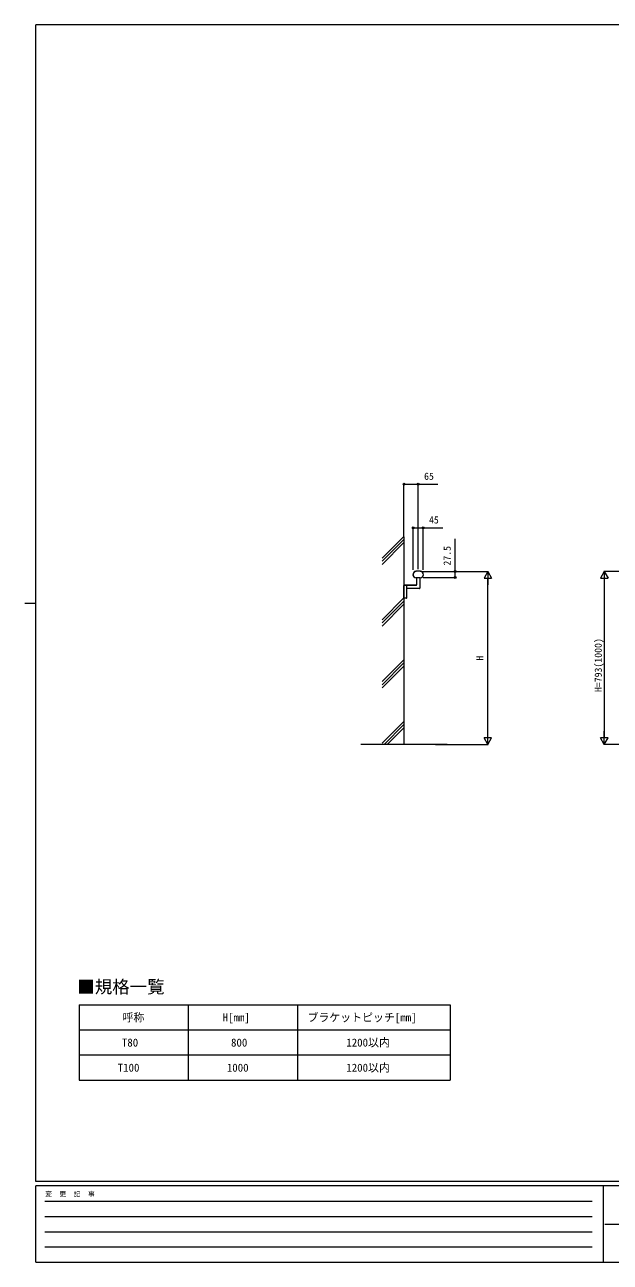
# Model space of a CAD drawing. Units: millimetres, scale not verified. Extents: x -3890 to 4140, y -2825 to 2898.
# Drawn here: x -3890 to -1208, y -2822 to 2848 of the extents above; entities that cross this region are included whole.
import ezdxf
from ezdxf.enums import TextEntityAlignment as Align

# ---------------------------------------------------------------- set-up
doc = ezdxf.new("R2010")
doc.units = ezdxf.units.MM
doc.header["$LTSCALE"] = 10
for name, color, linetype, lineweight in [('0-2_YKK_ZWAK', 3, 'Continuous', 18), ('0-3_YKK_11', 4, 'Continuous', 9), ('0-5_YKK_13', 4, 'Continuous', 9), ('0-6_YKK_D', 3, 'Continuous', 9), ('0-7_YSS_K', 6, 'Continuous', 9)]:
    doc.layers.add(name, color=color, linetype=linetype, lineweight=lineweight)
doc.styles.add('ＭＳ ゴシック', font='')
doc.styles.get('ＭＳ ゴシック').set_extended_font_data('MS Gothic')

msp = doc.modelspace()

# ---------------------------------------------------------------- linework, layer by layer
at = {"layer": '0-2_YKK_ZWAK'}
for p, q in [((3960.01, 2847.5), (-3839.99, 2847.5)), ((-3839.99, -2452.5), (-3839.99, 2847.5)), ((-3889.99, 197.5), (-3839.99, 197.5)), ((3960.01, -2452.5), (-3839.99, -2452.5)), ((-1239.99, -2472.5), (-3839.99, -2472.5)), ((-3839.99, -2822.5), (-3839.99, -2472.5)), ((-1239.99, -2472.5), (-1239.99, -2822.5)), ((60.01, -2472.5), (-1239.99, -2472.5)), ((-3797.49, -2542.5), (-1289.99, -2542.5)), ((-3797.49, -2612.5), (-1289.99, -2612.5)), ((-1232.49, -2647.5), (60.01, -2647.5)), ((-3797.49, -2682.5), (-1289.99, -2682.5)), ((-3797.49, -2752.5), (-1289.99, -2752.5)), ((-3839.99, -2822.5), (-1239.99, -2822.5)), ((-1239.99, -2822.5), (60.01, -2822.5))]:
    msp.add_line(p, q, dxfattribs=at)
at = {"layer": '0-3_YKK_11'}
for p, q in [((-2252.66, 404.06), (-2154.84, 501.88)), ((-2252.66, 389.56), (-2152.66, 489.56)), ((-2252.66, 375.06), (-2152.66, 475.06)), ((-2152.66, 501.88), (-2152.66, -450.49)), ((-2078.66, 313.87), (-2096.66, 313.87)), ((-2078.66, 313.27), (-2096.66, 313.27)), ((-2095.16, 313.27), (-2095.16, 281)), ((-2080.16, 313.27), (-2080.16, 265.86)), ((-2152.66, 220.79), (-2152.66, 278.52)), ((-2097.16, 279.52), (-2151.66, 279.52)), ((-2097.16, 279), (-2151.66, 279)), ((-2139.66, 220.84), (-2139.66, 277.02)), ((-2087.66, 264.52), (-2137.66, 264.52)), ((-2081.11, 264.87), (-2087.66, 264.52)), ((-2252.66, 121.22), (-2152.66, 221.22)), ((-2252.66, 106.72), (-2152.66, 206.72)), ((-2252.66, 92.22), (-2152.66, 192.22)), ((-2146.66, 219.52), (-2151.72, 219.79)), ((-2140.61, 219.84), (-2146.66, 219.52)), ((-2252.66, -161.63), (-2152.66, -61.63)), ((-2252.66, -176.13), (-2152.66, -76.13)), ((-2252.66, -190.63), (-2152.66, -90.63)), ((-2252.66, -444.47), (-2152.66, -344.47)), ((-2244.18, -450.49), (-2152.66, -358.97)), ((-2229.68, -450.49), (-2152.66, -373.47)), ((-1955.25, -450.49), (-2350.08, -450.49))]:
    msp.add_line(p, q, dxfattribs=at)
for centre, radius, start, end in [((-2096.66, 328.52), 15.25, 96.35966, 270), ((-2096.66, 328.52), 14.65, 96.35966, 270), ((-2087.66, 247.77), 96.5, 83.64034, 96.35966), ((-2087.66, 247.77), 95.9, 83.64034, 96.35966), ((-2078.66, 328.52), 15.25, 270, 83.64034), ((-2078.66, 328.52), 14.65, 270, 83.64034), ((-2151.66, 278.52), 1, 90, 180), ((-2151.66, 278), 1, 90, 180), ((-2137.66, 262.52), 2, 90, 180), ((-2097.16, 281.52), 2, 270, 0), ((-2097.16, 281), 2, 270, 0), ((-2081.16, 265.86), 1, 273, 0), ((-2151.66, 220.79), 1, 180, 267), ((-2140.66, 220.84), 1, 273, 0)]:
    msp.add_arc(centre, radius, start, end, dxfattribs=at)
at = {"layer": '0-5_YKK_13'}
msp.add_line((-2152.66, 244.52), (-2152.66, 254.52), dxfattribs=at)
at = {"layer": '0-6_YKK_D'}
for p, q in [((-3640.72, -1642.8), (-1940.72, -1642.8)), ((-3640.72, -1642.8), (-3640.72, -1987.8)), ((-3140.72, -1642.8), (-3140.72, -1987.8)), ((-2640.72, -1642.8), (-2640.72, -1987.8)), ((-1940.72, -1642.8), (-1940.72, -1987.8)), ((-3640.72, -1757.8), (-1940.72, -1757.8)), ((-3640.72, -1872.8), (-1940.72, -1872.8)), ((-3640.72, -1987.8), (-1940.72, -1987.8))]:
    msp.add_line(p, q, dxfattribs=at)
at = {"layer": '0-7_YSS_K'}
for p, q in [((-2152.66, 502.89), (-2152.66, 743.51)), ((-2087.66, 352.82), (-2087.66, 743.51)), ((-2110.16, 350.52), (-2110.16, 543.51)), ((-2065.16, 350.52), (-2065.16, 543.51)), ((-2067.66, 342.51), (-1767.66, 342.51)), ((-2067.66, 342.51), (-1917.66, 342.51)), ((-1768.66, 342.51), (-1786.16, 312.2)), ((-1768.66, 342.51), (-1751.16, 312.2)), ((-1768.66, 342.51), (-1768.66, 281.89)), ((-1235.59, 342.51), (-1253.09, 312.2)), ((-1086.84, 342.51), (-1236.59, 342.51)), ((-1235.59, 342.51), (-1218.09, 312.2)), ((-1235.59, 342.51), (-1235.59, 281.89)), ((-2064.9, 315.02), (-1917.66, 315.02)), ((-1786.16, 312.2), (-1751.16, 312.2)), ((-1768.66, -415.48), (-1768.66, 307.51)), ((-1253.09, 312.2), (-1218.09, 312.2)), ((-1235.59, 307.51), (-1235.59, -415.49)), ((-1768.66, -450.48), (-1768.66, -389.86)), ((-1235.59, -450.49), (-1235.59, -389.87)), ((-2008.72, -450.48), (-1767.66, -450.48)), ((-1768.66, -450.48), (-1786.16, -420.17)), ((-1751.16, -420.17), (-1786.16, -420.17)), ((-1768.66, -450.48), (-1751.16, -420.17)), ((-1235.59, -450.49), (-1253.09, -420.18)), ((-1218.09, -420.18), (-1253.09, -420.18)), ((-1086.84, -450.49), (-1236.59, -450.49)), ((-1235.59, -450.49), (-1218.09, -420.18))]:
    msp.add_line(p, q, dxfattribs=at)
for points in [[(-2152.66, 742.51), (-2087.66, 742.51), (-1997.86, 742.51)], [(-2110.16, 542.51), (-2065.16, 542.51), (-1975.36, 542.51)], [(-1918.66, 315.02), (-1918.66, 342.51), (-1918.66, 492.31)]]:
    msp.add_lwpolyline(points, dxfattribs=at)
for centre in [(-2152.66, 742.51), (-2087.66, 742.51), (-2110.16, 542.51), (-2065.16, 542.51), (-1918.66, 342.51), (-1918.66, 315.02)]:
    msp.add_circle(centre, 4.25, dxfattribs=at)

# ---------------------------------------------------------------- texts
at = {"layer": '0-2_YKK_ZWAK', "style": 'ＭＳ ゴシック'}
msp.add_text('変  更  記  事', height=21.99, dxfattribs=at).set_placement((-3796.32, -2527.5), align=Align.BOTTOM_LEFT)
at = {"layer": '0-6_YKK_D', "style": 'ＭＳ ゴシック'}
for s, height, p in [('■規格一覧', 58.65, (-3649.25, -1607.22)), ('呼称', 36.66, (-3441.92, -1730.3)), ('H[mm]', 36.66, (-2983.52, -1730.3)), ('ブラケットピッチ[mm]', 36.66, (-2594.72, -1730.3)), ('T80', 36.66, (-3445.12, -1845.3)), ('800', 36.66, (-2945.12, -1845.3)), ('1200以内', 36.66, (-2417.12, -1845.3)), ('T100', 36.66, (-3464.32, -1960.3)), ('1000', 36.66, (-2964.32, -1960.3)), ('1200以内', 36.66, (-2417.12, -1960.3))]:
    msp.add_text(s, height=height, dxfattribs=at).set_placement(p, align=Align.BOTTOM_LEFT)
at = {"layer": '0-7_YSS_K', "style": 'ＭＳ ゴシック'}
for s, p in [('65', (-2060.66, 752.51)), ('45', (-2038.16, 552.51))]:
    msp.add_text(s, height=32.99, dxfattribs=at).set_placement(p, align=Align.BOTTOM_LEFT)
for s, p in [('27.5', (-1928.66, 369.51)), ('H=793(1000)', (-1236.59, -209.99)), ('H', (-1778.66, -65.98))]:
    msp.add_text(s, height=32.99, rotation=90, dxfattribs=at).set_placement(p, align=Align.BOTTOM_LEFT)

doc.saveas('drawing.dxf')
